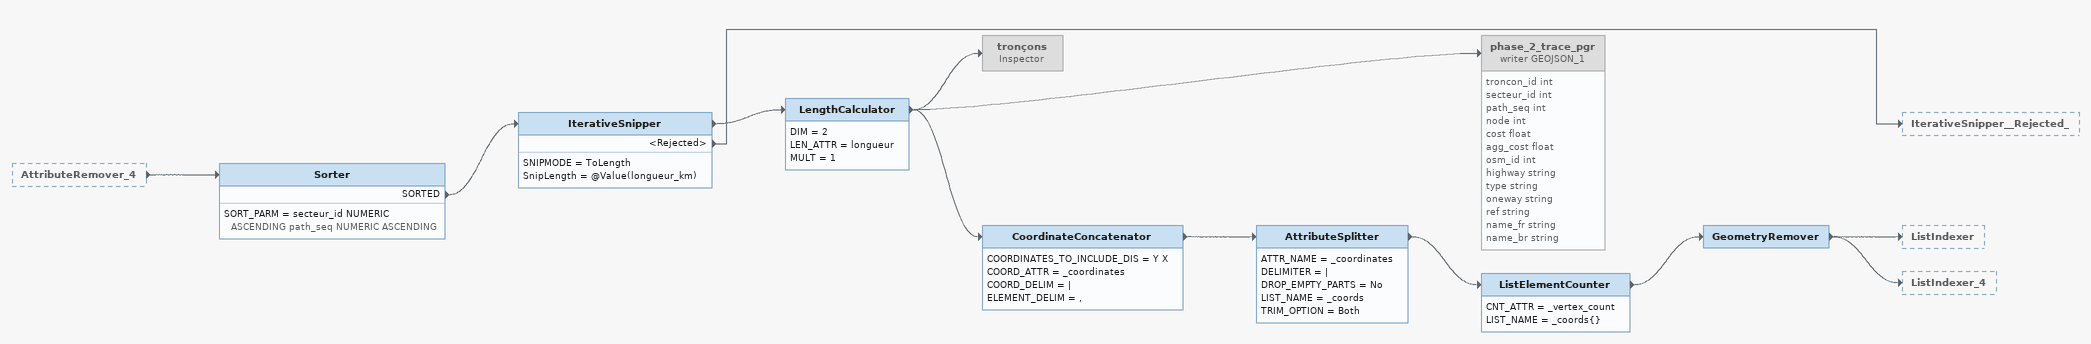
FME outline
AttributeRemover_4 [outside]
    -> Sorter
Sorter
    SORT_PARM = secteur_id NUMERIC ASCENDING path_seq NUMERIC ASCENDING
    SORTED -> IterativeSnipper
IterativeSnipper
    SNIPMODE = ToLength
    SnipLength = @Value(longueur_km)
    -> LengthCalculator
    <Rejected> -> IterativeSnipper__Rejected_
LengthCalculator
    DIM = 2
    LEN_ATTR = longueur
    MULT = 1
    -> tronçons
    -> CoordinateConcatenator
    -> phase_2_trace_pgr (writer GEOJSON_1)
tronçons: Inspector [off]
phase_2_trace_pgr (writer GEOJSON_1) [off]
    attributes: troncon_id int, secteur_id int, path_seq int, node int, cost float, agg_cost float, osm_id int, highway string, type string, oneway string, ref string, name_fr string, name_br string
CoordinateConcatenator
    COORDINATES_TO_INCLUDE_DIS = Y X
    COORD_ATTR = _coordinates
    COORD_DELIM = |
    ELEMENT_DELIM = ,
    -> AttributeSplitter
AttributeSplitter
    ATTR_NAME = _coordinates
    DELIMITER = |
    DROP_EMPTY_PARTS = No
    LIST_NAME = _coords
    TRIM_OPTION = Both
    -> ListElementCounter
ListElementCounter
    CNT_ATTR = _vertex_count
    LIST_NAME = _coords{}
    -> GeometryRemover
GeometryRemover
    -> ListIndexer
    -> ListIndexer_4
